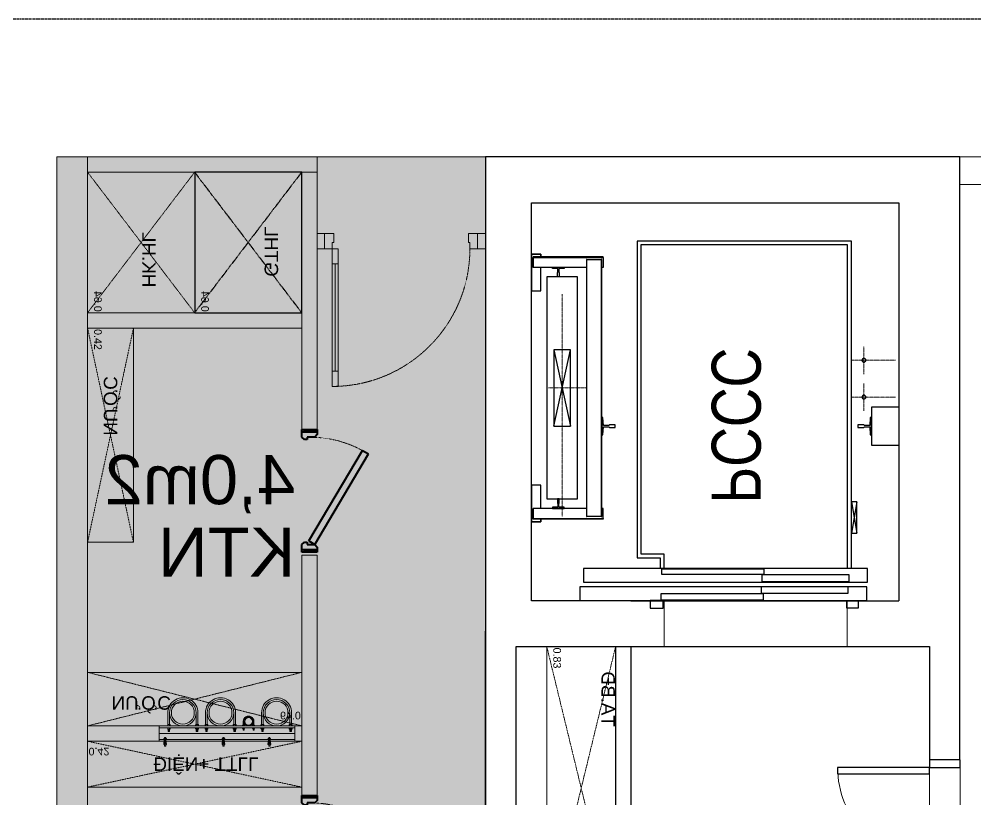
# Model space of a CAD drawing. Header units: millimetres. Extents: x 43 to 292031, y -97961 to -169.
# Drawn here: x 37180 to 43426, y -59899 to -54804 of the extents above; entities that cross this region are included whole.
import ezdxf
from ezdxf.enums import TextEntityAlignment as Align

# ---------------------------------------------------------------- set-up
doc = ezdxf.new("R2010")
doc.units = ezdxf.units.MM
doc.set_wipeout_variables(frame=1)
for name, pattern in [('250602-MB CO CAU CĂN HO X1-3A-1$0$Xr_truc thang N3 tang dien hinh$0$T-Can ho$0$HIDDEN3', [0.2, 0.1, -0.1]), ('ACAD_ISO02W100', [15, 12, -3]), ('HIDDEN', [9.525, 6.35, -3.175]), ('HIDDEN3', [0.2, 0.1, -0.1]), ('Xr_truc thang N3 tang dien hinh$0$T-Can ho$0$HIDDEN3', [0.2, 0.1, -0.1]), ('XREF MB$0$HIDDEN', [0.375, 0.25, -0.125]), ('Xref Y2-Y4 ME$0$Xref MB Y2.Y4$0$Xr_truc thang N3 tang dien hinh$0$T-Can ho$0$HIDDEN3', [0.2, 0.1, -0.1]), ('Xref.Trục tầng 1$0$CENTER2', [1.125, 0.75, -0.125, 0.125, -0.125])]:
    doc.linetypes.add(name, pattern=pattern)
doc.layers.get('0').update_dxf_attribs({"color": 231})
for name, color, linetype in [('250602-MB CO CAU CĂN HO X1-3A-1$0$A-TEXT', 2, 'Continuous'), ('250602-MB CO CAU CĂN HO X1-3A-1$0$Xr_truc thang N3 tang dien hinh$0$0- LM HVAC', 50, 'Continuous'), ('A-CONC', 2, 'Continuous'), ('A-DOOR', 142, 'Continuous'), ('A-TBi', 27, 'Continuous'), ('A-WALL', 4, 'Continuous'), ('KT', 254, 'Continuous')]:
    doc.layers.add(name, color=color, linetype=linetype)
for name, color, linetype, lineweight in [('A-HIDD', 45, 'HIDDEN', 9), ('A-Truc', 10, 'Xref.Trục tầng 1$0$CENTER2', 9), ('A-Truc ky thuat', 162, 'Continuous', 0), ('AS3_HIDDEN', 253, 'ACAD_ISO02W100', 15), ('AS3_LINE-XS', 8, 'Continuous', 9), ('ICU. CUA', 145, 'Continuous', 13), ('KTV-KT-TUONG', 4, 'Continuous', 18), ('lhp-fire cable 2', 80, 'Continuous', 18), ('text', 7, 'Continuous', 20), ('VNBT-F', 8, 'Continuous', 9), ('VNBT-F-DEVICE', 8, 'Continuous', 9), ('Xref Y2-Y4 ME$0$Xref MB Y2.Y4$0$LM DIEN', 150, 'Continuous', 5)]:
    doc.layers.add(name, color=color, linetype=linetype, lineweight=lineweight)
doc.layers.add('MDI-HANHLANG', color=5, linetype='HIDDEN', plot=False)
doc.styles.add('250602-MB CO CAU CĂN HO X1-3A-1$0$Xr_truc thang N3 tang dien hinh$0$T-Can ho$0$Arial', font='arial.ttf')
doc.styles.add('MDI_Chu Thuong', font='arial.ttf', dxfattribs={"width": 0.8})
doc.styles.add('PVT_Chu Thuong', font='arial.ttf', dxfattribs={"width": 0.8})
doc.styles.add('Xr_truc thang N3 tang dien hinh$0$T-Can ho$0$Arial', font='arial.ttf')
doc.styles.add('Xref Y2-Y4 ME$0$Xref MB Y2.Y4$0$Xr_truc thang N3 tang dien hinh$0$T-Can ho$0$Arial', font='arial.ttf')

# ---------------------------------------------------------------- blocks, each defined once
blk = doc.blocks.new('*U13')
blk.add_line((-70, 100), (-70, 799.7))
for points in [[(-50, 0), (-50, 899.7), (-90, 899.7), (-90, 0)], [(-50, 100), (-90, 100), (-90, 799.7), (-50, 799.7)]]:
    blk.add_lwpolyline(points, close=True)
at = {"linetype": 'XREF MB$0$HIDDEN'}
blk.add_arc((-50, 0), 899.7, 90, 180, dxfattribs=at)
at = {"layer": 'ICU. CUA'}
for points in [[(-999.7, -100), (-939.7, -100), (-939.7, -40), (-949.7, -40), (-949.7, 0), (-999.7, 0)], [(0, -100), (-60, -100), (-60, -40), (-50, -40), (-50, 0), (0, 0)]]:
    blk.add_lwpolyline(points, close=True, dxfattribs=at)
blk = doc.blocks.new('KTV-CuaDi-1Canh-Thep - DT1_1-800x2200-EI45-9656795-MẶT BẰNG KIẾN TRÚC TẦNG 4-15')
at = {"layer": 'A-DOOR', "lineweight": 35}
for p, q in [((-365, 35), (226.2, 385)), ((249.1, 346.3), (226.2, 385)), ((-342.1, -3.7), (249.1, 346.3)), ((-400, 50), (-415, 50)), ((-415, 50), (-415, -50)), ((-382.3, 50), (-400, 50)), ((-400, 50), (-400, -50)), ((-400, -40), (-400, 50)), ((-365, 35), (-382.3, 50)), ((-365, -15), (-365, 35)), ((-342.1, -3.7), (-365, 35)), ((352.3, 50), (335, 35)), ((335, 35), (335, -15)), ((370, 50), (352.3, 50)), ((370, -50), (370, 50)), ((370, 50), (370, -40)), ((385, 50), (370, 50)), ((385, -50), (385, 50)), ((-415, -50), (-400, -50)), ((-400, -50), (-365, -50)), ((-350, -15), (-365, -15)), ((-365, -50), (-350, -33)), ((-350, -33), (-350, -15)), ((335, -15), (320, -15)), ((320, -15), (320, -33)), ((320, -33), (335, -50)), ((335, -50), (370, -50)), ((370, -50), (385, -50))]:
    blk.add_line(p, q, dxfattribs=at)
at = {"layer": 'AS3_HIDDEN', "linetype": 'HIDDEN3'}
blk.add_arc((-380.3, 4.6), 715.9, 2.43428, 32.09687, dxfattribs=at)
blk = doc.blocks.new('*U30')
blk.add_lwpolyline([(0, 0), (0, 350), (1400.4, 350), (1400.4, 0)], close=True)
at = {"linetype": 'Xref Y2-Y4 ME$0$Xref MB Y2.Y4$0$Xr_truc thang N3 tang dien hinh$0$T-Can ho$0$HIDDEN3'}
for points in [[(0, 0), (1400.4, 350)], [(0, 350), (1400.4, 0)]]:
    blk.add_lwpolyline(points, dxfattribs=at)
at = {"style": 'Xref Y2-Y4 ME$0$Xref MB Y2.Y4$0$Xr_truc thang N3 tang dien hinh$0$T-Can ho$0$Arial'}
blk.add_text('0.49', height=50, dxfattribs=at).set_placement((6.6, 42.7))
blk.add_attdef('--', text='', height=88, dxfattribs=at).set_placement((126.6, 189.6), align=Align.MIDDLE_CENTER)
blk = doc.blocks.new('*U31')
blk.add_lwpolyline([(0, 0), (0, 300), (1400.3, 300), (1400.3, 0)], close=True)
at = {"linetype": 'Xref Y2-Y4 ME$0$Xref MB Y2.Y4$0$Xr_truc thang N3 tang dien hinh$0$T-Can ho$0$HIDDEN3'}
for points in [[(0, 0), (1400.3, 300)], [(0, 300), (1400.3, 0)]]:
    blk.add_lwpolyline(points, dxfattribs=at)
at = {"style": 'Xref Y2-Y4 ME$0$Xref MB Y2.Y4$0$Xr_truc thang N3 tang dien hinh$0$T-Can ho$0$Arial'}
blk.add_text('0.42', height=50, dxfattribs=at).set_placement((6.6, 42.7))
blk.add_attdef('--', text='', height=88, dxfattribs=at).set_placement((126.6, 189.6), align=Align.MIDDLE_CENTER)
blk = doc.blocks.new('THANG TÀNG DH duplex_dwg_DSDS-2265553-MẶT BẰNG TẦNG 21-23-25-27-29-31-33-35')
at = {"layer": 'lhp-fire cable 2', "color": 50}
for p, q in [((-149174551.6, -83068002.8), (-149174581.6, -83068002.8)), ((-149174551.6, -83068007.8), (-149174581.6, -83068007.8)), ((-149174551.6, -83068067.8), (-149174575.9, -83068067.8)), ((-149174551.6, -83068072.8), (-149174575.9, -83068072.8))]:
    blk.add_line(p, q, dxfattribs=at)
for centre, radius in [((-149174495.1, -83067608.6), 75), ((-149174495.1, -83067854.7), 75), ((-149174551.6, -83068037.8), 30), ((-149174551.6, -83068037.8), 25), ((-149174495.1, -83068220.9), 75)]:
    blk.add_circle(centre, radius, dxfattribs=at)
blk.add_arc((-149174551.6, -83068037.8), 35, 269.99938, 90.00156, dxfattribs=at)
at = {"layer": 'VNBT-F', "color": 2}
for centre, major_axis in [((-149174495.1, -83067608.6), (0, 86.5)), ((-149174495.1, -83067608.6), (0, 75)), ((-149174495.1, -83067854.7), (0, 86.5)), ((-149174495.1, -83067854.7), (0, 75)), ((-149174551.6, -83068037.8), (0.3, 25)), ((-149174495.1, -83068220.9), (0, 86.5)), ((-149174495.1, -83068220.9), (0, 75))]:
    blk.add_ellipse(centre, major_axis=major_axis, ratio=1, dxfattribs=at)
at = {"layer": 'VNBT-F-DEVICE', "color": 2}
for p, q in [((-149174703.3, -83067496.7), (-149174712.3, -83067496.7)), ((-149174669.7, -83068341.2), (-149174669.7, -83067453.4)), ((-149174664.5, -83067487.9), (-149174668.4, -83067487.9)), ((-149174664.5, -83067496.5), (-149174668.4, -83067496.5)), ((-149174662.8, -83067487.9), (-149174657.6, -83067487.9)), ((-149174656.3, -83067495.2), (-149174656.3, -83067489.2)), ((-149174631.4, -83068341.2), (-149174631.4, -83067453.5)), ((-149174593.2, -83068341.2), (-149174593.2, -83067453.5)), ((-149174617.6, -83067516.1), (-149174616.8, -83067511.9)), ((-149174601.7, -83067521.1), (-149174617.6, -83067521.1)), ((-149174616.6, -83067521.1), (-149174614.9, -83067511.9)), ((-149174615.7, -83067521.1), (-149174614, -83067511.9)), ((-149174614.8, -83067521.1), (-149174613.1, -83067511.9)), ((-149174613.9, -83067521.1), (-149174612.2, -83067511.9)), ((-149174612.9, -83067521.1), (-149174611.2, -83067511.9)), ((-149174612, -83067521.1), (-149174610.3, -83067511.9)), ((-149174611.1, -83067521.1), (-149174609.4, -83067511.9)), ((-149174610.2, -83067521.1), (-149174608.5, -83067511.9)), ((-149174609.2, -83067521.1), (-149174607.5, -83067511.9)), ((-149174608.3, -83067521.1), (-149174606.6, -83067511.9)), ((-149174607.4, -83067521.1), (-149174605.7, -83067511.9)), ((-149174606.5, -83067521.1), (-149174604.8, -83067511.9)), ((-149174605.6, -83067521.1), (-149174603.9, -83067511.9)), ((-149174604.6, -83067521.1), (-149174602.9, -83067511.9)), ((-149174603.7, -83067521.1), (-149174602, -83067511.9)), ((-149174602.8, -83067521.1), (-149174601.7, -83067515.3)), ((-149174601.9, -83067521.1), (-149174601.7, -83067520.4)), ((-149174600.3, -83067510.9), (-149174595.1, -83067510.9)), ((-149174600.3, -83067522), (-149174595.1, -83067522)), ((-149174600.3, -83067525.7), (-149174595.1, -83067525.7)), ((-149174595.1, -83067526.8), (-149174593.2, -83067526.8)), ((-149174495.3, -83067510.5), (-149174581.6, -83067510.5)), ((-149174495.3, -83067522.1), (-149174581.6, -83067522.1)), ((-149174579.7, -83067526.8), (-149174581.6, -83067526.8)), ((-149174574.4, -83067510.9), (-149174579.7, -83067510.9)), ((-149174574.4, -83067522), (-149174579.7, -83067522)), ((-149174574.4, -83067525.7), (-149174579.7, -83067525.7)), ((-149174617.6, -83067700.7), (-149174616.8, -83067696.5)), ((-149174601.7, -83067705.7), (-149174617.6, -83067705.7)), ((-149174616.6, -83067705.7), (-149174614.9, -83067696.5)), ((-149174615.7, -83067705.7), (-149174614, -83067696.5)), ((-149174614.8, -83067705.7), (-149174613.1, -83067696.5)), ((-149174613.9, -83067705.7), (-149174612.2, -83067696.5)), ((-149174612.9, -83067705.7), (-149174611.2, -83067696.5)), ((-149174612, -83067705.7), (-149174610.3, -83067696.5)), ((-149174611.1, -83067705.7), (-149174609.4, -83067696.5)), ((-149174610.2, -83067705.7), (-149174608.5, -83067696.5)), ((-149174609.3, -83067705.7), (-149174607.5, -83067696.5)), ((-149174608.3, -83067705.7), (-149174606.6, -83067696.5)), ((-149174607.4, -83067705.7), (-149174605.7, -83067696.5)), ((-149174606.5, -83067705.7), (-149174604.8, -83067696.5)), ((-149174605.6, -83067705.7), (-149174603.9, -83067696.5)), ((-149174604.6, -83067705.7), (-149174602.9, -83067696.5)), ((-149174603.7, -83067705.7), (-149174602, -83067696.5)), ((-149174602.8, -83067705.7), (-149174601.7, -83067700)), ((-149174601.9, -83067705.7), (-149174601.7, -83067705)), ((-149174600.3, -83067691.9), (-149174595.1, -83067691.9)), ((-149174600.3, -83067695.6), (-149174595.1, -83067695.6)), ((-149174600.3, -83067706.6), (-149174595.1, -83067706.6)), ((-149174600.3, -83067710.3), (-149174595.1, -83067710.3)), ((-149174495.3, -83067695.1), (-149174581.6, -83067695.1)), ((-149174495.3, -83067706.7), (-149174581.6, -83067706.7)), ((-149174574.4, -83067691.9), (-149174579.7, -83067691.9)), ((-149174574.4, -83067695.6), (-149174579.7, -83067695.6)), ((-149174574.4, -83067706.6), (-149174579.7, -83067706.6)), ((-149174574.4, -83067710.3), (-149174579.7, -83067710.3)), ((-149174617.6, -83067762.2), (-149174616.8, -83067758)), ((-149174601.7, -83067767.3), (-149174617.6, -83067767.3)), ((-149174616.6, -83067767.3), (-149174614.9, -83067758)), ((-149174615.7, -83067767.3), (-149174614, -83067758)), ((-149174614.8, -83067767.3), (-149174613.1, -83067758)), ((-149174613.9, -83067767.3), (-149174612.2, -83067758)), ((-149174612.9, -83067767.3), (-149174611.2, -83067758)), ((-149174612, -83067767.3), (-149174610.3, -83067758)), ((-149174611.1, -83067767.3), (-149174609.4, -83067758)), ((-149174610.2, -83067767.3), (-149174608.5, -83067758)), ((-149174609.2, -83067767.3), (-149174607.5, -83067758)), ((-149174608.3, -83067767.3), (-149174606.6, -83067758)), ((-149174607.4, -83067767.3), (-149174605.7, -83067758)), ((-149174606.5, -83067767.3), (-149174604.8, -83067758)), ((-149174605.6, -83067767.3), (-149174603.9, -83067758)), ((-149174604.6, -83067767.3), (-149174602.9, -83067758)), ((-149174603.7, -83067767.3), (-149174602, -83067758)), ((-149174602.8, -83067767.3), (-149174601.7, -83067761.5)), ((-149174601.9, -83067767.3), (-149174601.7, -83067766.5)), ((-149174600.3, -83067753.4), (-149174595.1, -83067753.4)), ((-149174600.3, -83067757.1), (-149174595.1, -83067757.1)), ((-149174600.3, -83067768.2), (-149174595.1, -83067768.2)), ((-149174600.3, -83067771.9), (-149174595.1, -83067771.9)), ((-149174495.3, -83067756.7), (-149174581.6, -83067756.7)), ((-149174495.3, -83067768.2), (-149174581.6, -83067768.2)), ((-149174574.4, -83067753.4), (-149174579.7, -83067753.4)), ((-149174574.4, -83067757.1), (-149174579.7, -83067757.1)), ((-149174574.4, -83067768.2), (-149174579.7, -83067768.2)), ((-149174574.4, -83067771.9), (-149174579.7, -83067771.9)), ((-149174664.5, -83067869.4), (-149174668.4, -83067869.4)), ((-149174662.8, -83067869.4), (-149174657.6, -83067869.4)), ((-149174656.3, -83067876.7), (-149174656.3, -83067870.6)), ((-149174703.3, -83067878.1), (-149174712.3, -83067878.1)), ((-149174664.5, -83067877.9), (-149174668.4, -83067877.9)), ((-149174617.6, -83067946.9), (-149174616.8, -83067942.6)), ((-149174601.7, -83067951.9), (-149174617.6, -83067951.9)), ((-149174616.6, -83067951.9), (-149174614.9, -83067942.6)), ((-149174615.7, -83067951.9), (-149174614, -83067942.6)), ((-149174614.8, -83067951.9), (-149174613.1, -83067942.6)), ((-149174613.9, -83067951.9), (-149174612.2, -83067942.6)), ((-149174612.9, -83067951.9), (-149174611.2, -83067942.6)), ((-149174612, -83067951.9), (-149174610.3, -83067942.6)), ((-149174611.1, -83067951.9), (-149174609.4, -83067942.6)), ((-149174610.2, -83067951.9), (-149174608.5, -83067942.6)), ((-149174609.3, -83067951.9), (-149174607.5, -83067942.6)), ((-149174608.3, -83067951.9), (-149174606.6, -83067942.6)), ((-149174607.4, -83067951.9), (-149174605.7, -83067942.6)), ((-149174606.5, -83067951.9), (-149174604.8, -83067942.6)), ((-149174605.6, -83067951.9), (-149174603.9, -83067942.6)), ((-149174604.6, -83067951.9), (-149174602.9, -83067942.6)), ((-149174603.7, -83067951.9), (-149174602, -83067942.6)), ((-149174602.8, -83067951.9), (-149174601.7, -83067946.1)), ((-149174601.9, -83067951.9), (-149174601.7, -83067951.1)), ((-149174600.3, -83067938), (-149174595.1, -83067938)), ((-149174600.3, -83067941.7), (-149174595.1, -83067941.7)), ((-149174600.3, -83067952.8), (-149174595.1, -83067952.8)), ((-149174600.3, -83067956.5), (-149174595.1, -83067956.5)), ((-149174495.3, -83067941.3), (-149174581.6, -83067941.3)), ((-149174495.3, -83067952.8), (-149174581.6, -83067952.8)), ((-149174574.4, -83067938), (-149174579.7, -83067938)), ((-149174574.4, -83067941.7), (-149174579.7, -83067941.7)), ((-149174574.4, -83067952.8), (-149174579.7, -83067952.8)), ((-149174574.4, -83067956.5), (-149174579.7, -83067956.5)), ((-149174598.9, -83068002.3), (-149174609.4, -83068002.3)), ((-149174609.4, -83068005.6), (-149174608.9, -83068008.5)), ((-149174608.8, -83068002.3), (-149174607.7, -83068008.5)), ((-149174608.2, -83068002.3), (-149174607.1, -83068008.5)), ((-149174607.6, -83068002.3), (-149174606.5, -83068008.5)), ((-149174607, -83068002.3), (-149174605.8, -83068008.5)), ((-149174606.4, -83068002.3), (-149174605.2, -83068008.5)), ((-149174605.7, -83068002.3), (-149174604.6, -83068008.5)), ((-149174605.1, -83068002.3), (-149174604, -83068008.5)), ((-149174604.5, -83068002.3), (-149174603.4, -83068008.5)), ((-149174603.9, -83068002.3), (-149174602.8, -83068008.5)), ((-149174603.3, -83068002.3), (-149174602.1, -83068008.5)), ((-149174602.7, -83068002.3), (-149174601.5, -83068008.5)), ((-149174602.1, -83068002.3), (-149174600.9, -83068008.5)), ((-149174601.4, -83068002.3), (-149174600.3, -83068008.5)), ((-149174600.8, -83068002.3), (-149174599.7, -83068008.5)), ((-149174600.2, -83068002.3), (-149174599.1, -83068008.5)), ((-149174599.6, -83068002.3), (-149174598.9, -83068006.1)), ((-149174599, -83068002.3), (-149174598.9, -83068002.8)), ((-149174598, -83067999.2), (-149174594.4, -83067999.2)), ((-149174598, -83068001.7), (-149174594.4, -83068001.7)), ((-149174598, -83068009.1), (-149174594.4, -83068009.1)), ((-149174598, -83068011.5), (-149174594.4, -83068011.5)), ((-149174576.8, -83067999.2), (-149174580.3, -83067999.2)), ((-149174576.8, -83068001.7), (-149174580.3, -83068001.7)), ((-149174576.8, -83068009.1), (-149174580.3, -83068009.1)), ((-149174576.8, -83068011.5), (-149174580.3, -83068011.5)), ((-149174598.9, -83068067.3), (-149174609.4, -83068067.3)), ((-149174609.4, -83068070.6), (-149174608.9, -83068073.5)), ((-149174608.8, -83068067.3), (-149174607.7, -83068073.5)), ((-149174608.2, -83068067.3), (-149174607.1, -83068073.5)), ((-149174607.6, -83068067.3), (-149174606.5, -83068073.5)), ((-149174607, -83068067.3), (-149174605.8, -83068073.5)), ((-149174606.4, -83068067.3), (-149174605.2, -83068073.5)), ((-149174605.7, -83068067.3), (-149174604.6, -83068073.5)), ((-149174605.1, -83068067.3), (-149174604, -83068073.5)), ((-149174604.5, -83068067.3), (-149174603.4, -83068073.5)), ((-149174603.9, -83068067.3), (-149174602.8, -83068073.5)), ((-149174603.3, -83068067.3), (-149174602.1, -83068073.5)), ((-149174602.7, -83068067.3), (-149174601.5, -83068073.5)), ((-149174602.1, -83068067.3), (-149174600.9, -83068073.5)), ((-149174601.4, -83068067.3), (-149174600.3, -83068073.5)), ((-149174600.8, -83068067.3), (-149174599.7, -83068073.5)), ((-149174600.3, -83068119.2), (-149174595.1, -83068119.2)), ((-149174600.2, -83068067.3), (-149174599.1, -83068073.5)), ((-149174599.6, -83068067.3), (-149174598.9, -83068071.1)), ((-149174599, -83068067.3), (-149174598.9, -83068067.8)), ((-149174598, -83068064.2), (-149174594.4, -83068064.2)), ((-149174598, -83068066.7), (-149174594.4, -83068066.7)), ((-149174598, -83068074.1), (-149174594.4, -83068074.1)), ((-149174598, -83068076.5), (-149174594.4, -83068076.5)), ((-149174576.8, -83068064.2), (-149174580.3, -83068064.2)), ((-149174576.8, -83068066.7), (-149174580.3, -83068066.7)), ((-149174576.8, -83068074.1), (-149174580.3, -83068074.1)), ((-149174576.8, -83068076.5), (-149174580.3, -83068076.5)), ((-149174574.4, -83068119.2), (-149174579.7, -83068119.2)), ((-149174703.3, -83068178.1), (-149174712.3, -83068178.1)), ((-149174664.5, -83068169.4), (-149174668.4, -83068169.4)), ((-149174664.5, -83068178), (-149174668.4, -83068178)), ((-149174656.3, -83068176.7), (-149174656.3, -83068170.7)), ((-149174601.7, -83068123.8), (-149174617.6, -83068123.8)), ((-149174617.6, -83068128.8), (-149174616.8, -83068133)), ((-149174616.6, -83068123.8), (-149174614.9, -83068133)), ((-149174615.7, -83068123.8), (-149174614, -83068133)), ((-149174614.8, -83068123.8), (-149174613.1, -83068133)), ((-149174613.9, -83068123.8), (-149174612.2, -83068133)), ((-149174612.9, -83068123.8), (-149174611.2, -83068133)), ((-149174612, -83068123.8), (-149174610.3, -83068133)), ((-149174611.1, -83068123.8), (-149174609.4, -83068133)), ((-149174610.2, -83068123.8), (-149174608.5, -83068133)), ((-149174609.3, -83068123.8), (-149174607.5, -83068133)), ((-149174608.3, -83068123.8), (-149174606.6, -83068133)), ((-149174607.4, -83068123.8), (-149174605.7, -83068133)), ((-149174606.5, -83068123.8), (-149174604.8, -83068133)), ((-149174605.6, -83068123.8), (-149174603.9, -83068133)), ((-149174604.6, -83068123.8), (-149174602.9, -83068133)), ((-149174603.7, -83068123.8), (-149174602, -83068133)), ((-149174602.8, -83068123.8), (-149174601.7, -83068129.5)), ((-149174601.9, -83068123.8), (-149174601.7, -83068124.5)), ((-149174600.3, -83068122.9), (-149174595.1, -83068122.9)), ((-149174600.3, -83068133.9), (-149174595.1, -83068133.9)), ((-149174600.3, -83068137.6), (-149174595.1, -83068137.6)), ((-149174495.3, -83068122.8), (-149174581.6, -83068122.8)), ((-149174495.3, -83068134.4), (-149174581.6, -83068134.4)), ((-149174574.4, -83068122.9), (-149174579.7, -83068122.9)), ((-149174574.4, -83068133.9), (-149174579.7, -83068133.9)), ((-149174574.4, -83068137.6), (-149174579.7, -83068137.6)), ((-149174601.7, -83068308.4), (-149174617.6, -83068308.4)), ((-149174616.6, -83068308.4), (-149174614.9, -83068317.6)), ((-149174615.7, -83068308.4), (-149174614, -83068317.6)), ((-149174614.8, -83068308.4), (-149174613.1, -83068317.6)), ((-149174613.9, -83068308.4), (-149174612.2, -83068317.6)), ((-149174612.9, -83068308.4), (-149174611.2, -83068317.6)), ((-149174612, -83068308.4), (-149174610.3, -83068317.6)), ((-149174611.1, -83068308.4), (-149174609.4, -83068317.6)), ((-149174610.2, -83068308.4), (-149174608.5, -83068317.6)), ((-149174609.2, -83068308.4), (-149174607.5, -83068317.6)), ((-149174608.3, -83068308.4), (-149174606.6, -83068317.6)), ((-149174607.4, -83068308.4), (-149174605.7, -83068317.6)), ((-149174606.5, -83068308.4), (-149174604.8, -83068317.6)), ((-149174605.6, -83068308.4), (-149174603.9, -83068317.6)), ((-149174604.6, -83068308.4), (-149174602.9, -83068317.6)), ((-149174603.7, -83068308.4), (-149174602, -83068317.6)), ((-149174602.8, -83068308.4), (-149174601.7, -83068314.1)), ((-149174601.9, -83068308.4), (-149174601.7, -83068309.1)), ((-149174600.3, -83068303.8), (-149174595.1, -83068303.8)), ((-149174600.3, -83068307.5), (-149174595.1, -83068307.5)), ((-149174495.3, -83068307.4), (-149174581.6, -83068307.4)), ((-149174574.4, -83068303.8), (-149174579.7, -83068303.8)), ((-149174574.4, -83068307.5), (-149174579.7, -83068307.5)), ((-149174617.6, -83068313.4), (-149174616.8, -83068317.6)), ((-149174600.3, -83068318.5), (-149174595.1, -83068318.5)), ((-149174600.3, -83068322.2), (-149174595.1, -83068322.2)), ((-149174495.3, -83068319), (-149174581.6, -83068319)), ((-149174574.4, -83068318.5), (-149174579.7, -83068318.5)), ((-149174574.4, -83068322.2), (-149174579.7, -83068322.2))]:
    blk.add_line(p, q, dxfattribs=at)
at = {"layer": 'VNBT-F-DEVICE', "color": 2, "flags": 128}
for points in [[(-149174703.3, -83067488.1), (-149174712.3, -83067488.1), (-149174712.3, -83067496.7), (-149174713.6, -83067495.4), (-149174713.6, -83067489.4), (-149174712.3, -83067488.1)], [(-149174670, -83067497.8), (-149174702.9, -83067501.5), (-149174703.4, -83067495.1), (-149174669.6, -83067492.4), (-149174703.4, -83067489.7), (-149174702.9, -83067483.3), (-149174670, -83067487)], [(-149174669.7, -83067502.9), (-149174669.7, -83067481.2), (-149174668.4, -83067481.2), (-149174668.4, -83067502.9), (-149174669.7, -83067502.9)], [(-149174668.4, -83067500.8), (-149174663.7, -83067500.8), (-149174662.8, -83067499.3), (-149174662.8, -83067485.2), (-149174663.7, -83067483.6), (-149174668.4, -83067483.6)], [(-149174662.8, -83067496.5), (-149174657.6, -83067496.5), (-149174657.6, -83067487.9), (-149174656.3, -83067489.2), (-149174662.8, -83067489.2)], [(-149174657.6, -83067496.5), (-149174656.3, -83067495.2), (-149174662.8, -83067495.2)], [(-149174601.7, -83067511.9), (-149174617.6, -83067511.9), (-149174617.6, -83067521.1), (-149174615.9, -83067511.9)], [(-149174601.7, -83067508.6), (-149174601.7, -83067509.6), (-149174601.7, -83067523.4), (-149174601.7, -83067524.3)], [(-149174573, -83067508.6), (-149174573, -83067509.6), (-149174573, -83067523.4), (-149174573, -83067524.3)], [(-149174601.7, -83067696.5), (-149174617.6, -83067696.5), (-149174617.6, -83067705.7), (-149174615.9, -83067696.5)], [(-149174601.7, -83067693.3), (-149174601.7, -83067694.2), (-149174601.7, -83067708), (-149174601.7, -83067708.9)], [(-149174595.1, -83067690.8), (-149174595.1, -83067711.4), (-149174593.2, -83067711.4), (-149174593.2, -83067690.8), (-149174595.1, -83067690.8)], [(-149174579.7, -83067690.8), (-149174579.7, -83067711.4), (-149174581.6, -83067711.4), (-149174581.6, -83067690.8), (-149174579.7, -83067690.8)], [(-149174573, -83067693.3), (-149174573, -83067694.2), (-149174573, -83067708), (-149174573, -83067708.9)], [(-149174601.7, -83067758), (-149174617.6, -83067758), (-149174617.6, -83067767.3), (-149174615.9, -83067758)], [(-149174601.7, -83067754.8), (-149174601.7, -83067755.7), (-149174601.7, -83067769.6), (-149174601.7, -83067770.5)], [(-149174595.1, -83067752.3), (-149174595.1, -83067772.9), (-149174593.2, -83067772.9), (-149174593.2, -83067752.3), (-149174595.1, -83067752.3)], [(-149174579.7, -83067752.3), (-149174579.7, -83067772.9), (-149174581.6, -83067772.9), (-149174581.6, -83067752.3), (-149174579.7, -83067752.3)], [(-149174573, -83067754.8), (-149174573, -83067755.7), (-149174573, -83067769.6), (-149174573, -83067770.5)], [(-149174703.3, -83067869.5), (-149174712.3, -83067869.5), (-149174712.3, -83067878.1), (-149174713.6, -83067876.8), (-149174713.6, -83067870.8), (-149174712.3, -83067869.5)], [(-149174670, -83067879.2), (-149174702.9, -83067883), (-149174703.4, -83067876.5), (-149174669.6, -83067873.8), (-149174703.4, -83067871.1), (-149174702.9, -83067864.7), (-149174670, -83067868.5)], [(-149174669.7, -83067884.3), (-149174669.7, -83067862.6), (-149174668.4, -83067862.6), (-149174668.4, -83067884.3), (-149174669.7, -83067884.3)], [(-149174668.4, -83067882.2), (-149174663.7, -83067882.2), (-149174662.8, -83067880.7), (-149174662.8, -83067866.6), (-149174663.7, -83067865.1), (-149174668.4, -83067865.1)], [(-149174662.8, -83067877.9), (-149174657.6, -83067877.9), (-149174657.6, -83067869.4), (-149174656.3, -83067870.6), (-149174662.8, -83067870.6)], [(-149174657.6, -83067877.9), (-149174656.3, -83067876.7), (-149174662.8, -83067876.7)], [(-149174601.7, -83067942.6), (-149174617.6, -83067942.6), (-149174617.6, -83067951.9), (-149174615.9, -83067942.6)], [(-149174601.7, -83067939.4), (-149174601.7, -83067940.3), (-149174601.7, -83067954.2), (-149174601.7, -83067955.1)], [(-149174595.1, -83067936.9), (-149174595.1, -83067957.6), (-149174593.2, -83067957.6), (-149174593.2, -83067936.9), (-149174595.1, -83067936.9)], [(-149174579.7, -83067936.9), (-149174579.7, -83067957.6), (-149174581.6, -83067957.6), (-149174581.6, -83067936.9), (-149174579.7, -83067936.9)], [(-149174573, -83067939.4), (-149174573, -83067940.3), (-149174573, -83067954.2), (-149174573, -83067955.1)], [(-149174598.9, -83068008.5), (-149174609.4, -83068008.5), (-149174609.4, -83068002.3), (-149174608.3, -83068008.5)], [(-149174598.9, -83068010.6), (-149174598.9, -83068010), (-149174598.9, -83068000.8), (-149174598.9, -83068000.2)], [(-149174594.4, -83068012.3), (-149174594.4, -83067998.5), (-149174593.2, -83067998.5), (-149174593.2, -83068012.3), (-149174594.4, -83068012.3)], [(-149174580.3, -83068012.3), (-149174580.3, -83067998.5), (-149174581.6, -83067998.5), (-149174581.6, -83068012.3), (-149174580.3, -83068012.3)], [(-149174575.9, -83068010.6), (-149174575.9, -83068010), (-149174575.9, -83068000.8), (-149174575.9, -83068000.2)], [(-149174598.9, -83068073.5), (-149174609.4, -83068073.5), (-149174609.4, -83068067.3), (-149174608.3, -83068073.5)], [(-149174601.7, -83068136.2), (-149174601.7, -83068135.3), (-149174601.7, -83068121.5), (-149174601.7, -83068120.5)], [(-149174598.9, -83068075.6), (-149174598.9, -83068075), (-149174598.9, -83068065.8), (-149174598.9, -83068065.2)], [(-149174595.1, -83068138.7), (-149174595.1, -83068118.1), (-149174593.2, -83068118.1), (-149174593.2, -83068138.7), (-149174595.1, -83068138.7)], [(-149174594.4, -83068077.3), (-149174594.4, -83068063.5), (-149174593.2, -83068063.5), (-149174593.2, -83068077.3), (-149174594.4, -83068077.3)], [(-149174580.3, -83068077.3), (-149174580.3, -83068063.5), (-149174581.6, -83068063.5), (-149174581.6, -83068077.3), (-149174580.3, -83068077.3)], [(-149174579.7, -83068138.7), (-149174579.7, -83068118.1), (-149174581.6, -83068118.1), (-149174581.6, -83068138.7), (-149174579.7, -83068138.7)], [(-149174575.9, -83068075.6), (-149174575.9, -83068075), (-149174575.9, -83068065.8), (-149174575.9, -83068065.2)], [(-149174573, -83068136.2), (-149174573, -83068135.3), (-149174573, -83068121.5), (-149174573, -83068120.5)], [(-149174703.3, -83068169.6), (-149174712.3, -83068169.6), (-149174712.3, -83068178.1), (-149174713.6, -83068176.9), (-149174713.6, -83068170.8), (-149174712.3, -83068169.6)], [(-149174670, -83068179.2), (-149174702.9, -83068183), (-149174703.4, -83068176.6), (-149174669.6, -83068173.9), (-149174703.4, -83068171.1), (-149174702.9, -83068164.7), (-149174670, -83068168.5)], [(-149174669.7, -83068184.4), (-149174669.7, -83068162.6), (-149174668.4, -83068162.6), (-149174668.4, -83068184.4), (-149174669.7, -83068184.4)], [(-149174668.4, -83068182.3), (-149174663.7, -83068182.3), (-149174662.8, -83068180.7), (-149174662.8, -83068166.6), (-149174663.7, -83068165.1), (-149174668.4, -83068165.1)], [(-149174662.8, -83068178), (-149174657.6, -83068178), (-149174657.6, -83068169.4)], [(-149174662.8, -83068169.4), (-149174657.6, -83068169.4), (-149174656.3, -83068170.7), (-149174662.8, -83068170.7)], [(-149174657.6, -83068178), (-149174656.3, -83068176.7), (-149174662.8, -83068176.7)], [(-149174601.7, -83068133), (-149174617.6, -83068133), (-149174617.6, -83068123.8), (-149174615.9, -83068133)], [(-149174601.7, -83068317.6), (-149174617.6, -83068317.6), (-149174617.6, -83068308.4), (-149174615.9, -83068317.6)], [(-149174601.7, -83068320.9), (-149174601.7, -83068319.9), (-149174601.7, -83068306.1), (-149174601.7, -83068305.2)], [(-149174595.1, -83068323.3), (-149174595.1, -83068302.7), (-149174593.2, -83068302.7), (-149174593.2, -83068323.3), (-149174595.1, -83068323.3)], [(-149174579.7, -83068323.3), (-149174579.7, -83068302.7), (-149174581.6, -83068302.7), (-149174581.6, -83068323.3), (-149174579.7, -83068323.3)], [(-149174573, -83068320.9), (-149174573, -83068319.9), (-149174573, -83068306.1), (-149174573, -83068305.2)]]:
    blk.add_lwpolyline(points, dxfattribs=at)
blk.add_lwpolyline([(-149174681.2, -83067453.4), (-149174581.6, -83067453.4), (-149174581.6, -83068341.2), (-149174681.2, -83068341.2)], close=True, dxfattribs=at)
at = {"layer": 'VNBT-F-DEVICE', "color": 2}
for centre, radius, start, end in [((-149174600.3, -83067509.6), 1.38, 179.99977, 269.99977), ((-149174600.3, -83067694.2), 1.38, 179.99977, 269.99977), ((-149174574.4, -83067693.3), 1.38, 359.99977, 89.99977), ((-149174574.4, -83067705.3), 1.38, 269.99977, 359.99977), ((-149174574.4, -83067754.8), 1.38, 359.99977, 89.99977), ((-149174574.4, -83067766.8), 1.38, 269.99977, 359.99977), ((-149174574.4, -83067769.6), 1.38, 359.99977, 89.99977), ((-149174600.3, -83067955.1), 1.38, 179.99977, 269.99977), ((-149174576.8, -83068000.8), 0.923, 270.00023, 0.00023), ((-149174574.4, -83068120.5), 1.38, 0.00023, 90.00023), ((-149174574.4, -83068132.5), 1.38, 270.00023, 0.00023), ((-149174600.3, -83068308.9), 1.38, 90.00023, 180.00023), ((-149174574.4, -83068308.9), 1.38, 0.00023, 90.00023), ((-149174574.4, -83068317.2), 1.38, 270.00023, 0.00023), ((-149174574.4, -83068320.9), 1.38, 270.00023, 0.00023)]:
    blk.add_arc(centre, radius, start, end, dxfattribs=at)
for centre, major_axis, start_param, end_param in [((-149174665, -83067485.8), (0.27, 2.19), 3.484072, 6.183035), ((-149174669, -83067492.2), (-0.08, 6.23), 3.939182, 5.461207), ((-149174665, -83067498.7), (-0.06, 2.2), 3.334822, 6.033786), ((-149174600.3, -83067512.3), (0, 1.38), 6.283183, 7.85398), ((-149174600.3, -83067520.6), (0.53, 1.28), 1.963493, 3.53429), ((-149174600.3, -83067523.4), (-1.38, 0), 4.712387, 6.283183), ((-149174600.3, -83067524.3), (-1.38, 0), 6.283183, 7.85398), ((-149174574.4, -83067509.6), (0.979, 0.979), 3.926989, 5.497785), ((-149174574.4, -83067512.3), (0, 1.38), 4.712387, 6.283183), ((-149174574.4, -83067520.6), (0, 1.38), 3.141591, 4.712387), ((-149174574.4, -83067523.4), (0, 1.38), 4.712387, 6.283183), ((-149174574.4, -83067524.3), (0.979, 0.979), 3.926989, 5.497785), ((-149174495.1, -83067608.6), (-0.2, 98.1), 3.137133, 6.281271), ((-149174600.3, -83067693.3), (0, 1.38), 6.283183, 7.85398), ((-149174600.3, -83067696.9), (-1.38, 0), 4.712387, 6.283183), ((-149174600.3, -83067705.3), (-1.38, 0), 6.283183, 7.85398), ((-149174600.3, -83067708), (-1.38, 0), 4.712387, 6.283183), ((-149174600.3, -83067708.9), (0, 1.38), 1.570794, 3.141591), ((-149174574.4, -83067694.2), (0, 1.38), 3.141591, 4.712387), ((-149174574.4, -83067696.9), (0.53, 1.28), 5.105086, 6.675882), ((-149174574.4, -83067708), (0.979, 0.979), 5.497785, 7.068581), ((-149174574.4, -83067708.9), (0, 1.38), 3.141591, 4.712387), ((-149174600.3, -83067754.8), (0.979, 0.979), 0.785396, 2.356192), ((-149174600.3, -83067755.7), (0, 1.38), 1.570794, 3.141591), ((-149174600.3, -83067758.5), (0, 1.38), 6.283183, 7.85398), ((-149174600.3, -83067766.8), (-1.38, 0), 6.283183, 7.85398), ((-149174600.3, -83067769.6), (0, 1.38), 6.283183, 7.85398), ((-149174600.3, -83067770.5), (0.53, 1.28), 1.963493, 3.53429), ((-149174574.4, -83067755.7), (0, 1.38), 3.141591, 4.712387), ((-149174574.4, -83067758.5), (0.53, 1.28), 5.105086, 6.675882), ((-149174574.4, -83067770.5), (0, 1.38), 3.141591, 4.712387), ((-149174495.1, -83067854.7), (-0.5, 98.1), 3.133989, 6.278127), ((-149174665, -83067867.2), (0.61, 2.11), 3.644947, 6.343911), ((-149174669, -83067873.7), (-0.08, 6.23), 3.939182, 5.461207), ((-149174665, -83067880.1), (-0.06, 2.2), 3.334822, 6.033786), ((-149174600.3, -83067939.4), (0, 1.38), 6.283183, 7.85398), ((-149174600.3, -83067940.3), (0, 1.38), 1.570794, 3.141591), ((-149174600.3, -83067943.1), (-1.38, 0), 4.712387, 6.283183), ((-149174600.3, -83067951.4), (-1.38, 0), 6.283183, 7.85398), ((-149174600.3, -83067954.2), (0, 1.38), 6.283183, 7.85398), ((-149174574.4, -83067939.4), (0, 1.38), 4.712387, 6.283183), ((-149174574.4, -83067940.3), (0, 1.38), 3.141591, 4.712387), ((-149174574.4, -83067943.1), (0, 1.38), 4.712387, 6.283183), ((-149174574.4, -83067951.4), (0, 1.38), 3.141591, 4.712387), ((-149174574.4, -83067954.2), (0, 1.38), 4.712387, 6.283183), ((-149174574.4, -83067955.1), (0, 1.38), 3.141591, 4.712387), ((-149174598, -83068000.2), (-0.853, 0.353), 5.10509, 6.675886), ((-149174598, -83068000.8), (-0.853, 0.353), 0.392701, 1.963497), ((-149174598, -83068002.6), (0.653, 0.653), 0.7854, 2.356196), ((-149174598, -83068008.2), (0.853, 0.353), 2.748896, 4.319692), ((-149174598, -83068010), (0.353, 0.853), 0.392701, 1.963497), ((-149174598, -83068010.6), (0.814, 0.436), 2.650198, 4.220994), ((-149174576.8, -83068000.2), (0.485, 0.785), 5.265965, 6.836762), ((-149174576.8, -83068002.6), (-0.353, 0.853), 4.319692, 5.890488), ((-149174576.8, -83068008.2), (0.353, 0.853), 3.534294, 5.10509), ((-149174576.8, -83068010), (0.568, 0.728), 5.3753, 6.946096), ((-149174576.8, -83068010.6), (0.653, 0.653), 3.926993, 5.497789), ((-149174600.3, -83068120.5), (-0.53, 1.28), 5.890488, 7.461285), ((-149174600.3, -83068121.5), (0, 1.38), 1.570798, 3.141595), ((-149174598, -83068065.2), (-0.853, 0.353), 5.10509, 6.675886), ((-149174598, -83068065.8), (-0.853, 0.353), 0.392701, 1.963497), ((-149174598, -83068067.6), (0, 0.923), 0.000002, 1.570798), ((-149174598, -83068073.2), (0.653, 0.653), 2.356196, 3.926993), ((-149174598, -83068075), (0.353, 0.853), 0.392701, 1.963497), ((-149174598, -83068075.6), (0.785, 0.485), 2.58802, 4.158817), ((-149174576.8, -83068065.2), (-0.353, 0.853), 4.319692, 5.890488), ((-149174576.8, -83068065.8), (0.653, 0.653), 3.926993, 5.497789), ((-149174576.8, -83068067.6), (-0.653, 0.653), 3.926993, 5.497789), ((-149174576.8, -83068073.2), (0.353, 0.853), 3.534294, 5.10509), ((-149174576.8, -83068075), (-0.353, 0.853), 4.319692, 5.890488), ((-149174576.8, -83068075.6), (0.853, 0.353), 4.319692, 5.890488), ((-149174574.4, -83068121.5), (0, 1.38), 3.141595, 4.712391), ((-149174665, -83068167.2), (0.27, 2.19), 3.484072, 6.183035), ((-149174669, -83068173.7), (-0.08, 6.23), 3.939182, 5.461207), ((-149174665, -83068180.1), (0.27, 2.19), 3.484072, 6.183035), ((-149174600.3, -83068124.2), (-1.28, 0.53), 5.10509, 6.675886), ((-149174600.3, -83068132.5), (1.38, 0), 3.141595, 4.712391), ((-149174600.3, -83068135.3), (-0.53, 1.28), 5.890488, 7.461285), ((-149174600.3, -83068136.2), (0, 1.38), 1.570798, 3.141595), ((-149174574.4, -83068124.2), (0, 1.38), 4.712391, 6.283187), ((-149174574.4, -83068135.3), (0.53, 1.28), 5.10509, 6.675886), ((-149174574.4, -83068136.2), (0, 1.38), 3.141595, 4.712391), ((-149174495.1, -83068220.9), (0.5, 98.1), 3.146611, 6.290749), ((-149174600.3, -83068305.2), (0.73, 1.18), 0.553576, 2.124373), ((-149174600.3, -83068306.1), (0, 1.38), 1.570798, 3.141595), ((-149174574.4, -83068305.2), (0, 1.38), 4.712391, 6.283187), ((-149174574.4, -83068306.1), (-0.53, 1.28), 2.748896, 4.319692), ((-149174600.3, -83068317.2), (0, 1.38), 1.570798, 3.141595), ((-149174600.3, -83068319.9), (-0.53, 1.28), 5.890488, 7.461285), ((-149174600.3, -83068320.9), (0, 1.38), 1.570798, 3.141595), ((-149174574.4, -83068319.9), (0, 1.38), 4.712391, 6.283187)]:
    blk.add_ellipse(centre, major_axis=major_axis, ratio=1, start_param=start_param, end_param=end_param, dxfattribs=at)
blk = doc.blocks.new('*U28')
blk.add_lwpolyline([(0, 0), (0, 300), (1400, 300), (1400, 0)], close=True)
at = {"linetype": 'Xref Y2-Y4 ME$0$Xref MB Y2.Y4$0$Xr_truc thang N3 tang dien hinh$0$T-Can ho$0$HIDDEN3'}
for points in [[(0, 0), (1400, 300)], [(0, 300), (1400, 0)]]:
    blk.add_lwpolyline(points, dxfattribs=at)
at = {"style": 'Xref Y2-Y4 ME$0$Xref MB Y2.Y4$0$Xr_truc thang N3 tang dien hinh$0$T-Can ho$0$Arial'}
blk.add_text('0.42', height=50, dxfattribs=at).set_placement((6.6, 42.7))
blk.add_attdef('--', text='', height=88, dxfattribs=at).set_placement((126.6, 189.6), align=Align.MIDDLE_CENTER)
blk = doc.blocks.new('*U29')
blk.add_lwpolyline([(0, 0), (0, 700), (918.7, 700), (918.7, 0)], close=True)
at = {"linetype": 'Xr_truc thang N3 tang dien hinh$0$T-Can ho$0$HIDDEN3'}
for points in [[(0, 0), (918.7, 700)], [(0, 700), (918.7, 0)]]:
    blk.add_lwpolyline(points, dxfattribs=at)
at = {"style": 'Xr_truc thang N3 tang dien hinh$0$T-Can ho$0$Arial'}
blk.add_text('0.64', height=50, dxfattribs=at).set_placement((6.6, 42.7))
blk.add_attdef('--', text='', height=88, dxfattribs=at).set_placement((126.6, 189.6), align=Align.MIDDLE_CENTER)
blk = doc.blocks.new('*U25')
blk.add_lwpolyline([(0, 0), (0, 700), (918.7, 700), (918.7, 0)], close=True)
at = {"linetype": '250602-MB CO CAU CĂN HO X1-3A-1$0$Xr_truc thang N3 tang dien hinh$0$T-Can ho$0$HIDDEN3'}
for points in [[(0, 0), (918.7, 700)], [(0, 700), (918.7, 0)]]:
    blk.add_lwpolyline(points, dxfattribs=at)
at = {"style": '250602-MB CO CAU CĂN HO X1-3A-1$0$Xr_truc thang N3 tang dien hinh$0$T-Can ho$0$Arial'}
blk.add_text('0.64', height=50, dxfattribs=at).set_placement((6.6, 42.7))
blk.add_attdef('--', text='', height=88, dxfattribs=at).set_placement((126.6, 189.6), align=Align.MIDDLE_CENTER)
blk = doc.blocks.new('regregrg444')
at = {"layer": 'KT', "true_color": 0xc4c4c4, "transparency": 33554483}
h = blk.add_hatch(color=9, dxfattribs=at)
h.dxf.hatch_style = 1
h.paths.add_polyline_path([(1758033, 722720.2), (1758033, 714220), (1760833.9, 714220), (1760833.9, 722720.5)])
at = {"layer": 'KTV-KT-TUONG'}
for p, q in [((1758033, 722720.2), (1758033.3, 714419.9)), ((1760633.8, 722720.2), (1760633.9, 714419.9)), ((1760833.9, 714219.9), (1760833.8, 722720))]:
    blk.add_line(p, q, dxfattribs=at)
for points in [[(1758033, 722720.2), (1758033, 714220), (1760833.9, 714220), (1760833.9, 722720.5)], [(1759133.4, 722620.2), (1760633.8, 722620.2), (1760633.8, 722720.2), (1759133.4, 722720.2)], [(1759233.4, 722620.2), (1759133.4, 722620.2), (1759133.4, 720937.6), (1759233.4, 720937.6)], [(1758085.3, 722120.2), (1758033.1, 722120.2), (1758033.1, 722220.2), (1758085.3, 722220.2)], [(1759133.4, 722120.2), (1759085.3, 722120.2), (1759085.3, 722220.2), (1759133.4, 722220.2)], [(1759133.4, 722120.2), (1759085.3, 722120.2), (1759085.3, 722220.2), (1759133.4, 722220.2)], [(1760633.8, 721601.5), (1759233.4, 721601.5), (1759233.4, 721701.5), (1760633.8, 721701.5)], [(1759233.3, 720116.7), (1759133.3, 720116.7), (1759133.3, 718548.2), (1759233.3, 718548.2)], [(1760633.7, 718901.8), (1759233.3, 718901.8), (1759233.3, 719001.8), (1760633.7, 719001.8)]]:
    blk.add_lwpolyline(points, close=True, dxfattribs=at)
at = {"color": 7, "xscale": -0.9999999999999989, "rotation": 270.0011024679704}
blk.add_blockref('THANG TÀNG DH duplex_dwg_DSDS-2265553-MẶT BẰNG TẦNG 21-23-25-27-29-31-33-35', (84824749.2, 149895181.4), dxfattribs=at)
at = {"layer": '250602-MB CO CAU CĂN HO X1-3A-1$0$Xr_truc thang N3 tang dien hinh$0$0- LM HVAC', "color": 7}
ref = blk.add_blockref('*U25', (1759933.8, 721701.5), dxfattribs=dict(at, rotation=90.00110246797054))
ref.add_attrib('--', 'GTHL', dxfattribs={"layer": '0', "height": 88, "rotation": 90.0011, "style": '250602-MB CO CAU CĂN HO X1-3A-1$0$Xr_truc thang N3 tang dien hinh$0$T-Can ho$0$Arial'}).set_placement((1759432.8, 722101.5), align=Align.MIDDLE_CENTER)
at = {"layer": 'A-DOOR', "color": 7, "lineweight": 35, "zscale": -0.9999999999999997, "rotation": 90.00007286810597}
for p in [(1759183.4, 720552.6), (1759183.3, 718163.2)]:
    blk.add_blockref('KTV-CuaDi-1Canh-Thep - DT1_1-800x2200-EI45-9656795-MẶT BẰNG KIẾN TRÚC TẦNG 4-15', p, dxfattribs=at)
at = {"layer": 'A-Truc ky thuat', "color": 7}
ref = blk.add_blockref('*U29', (1760633.8, 721701.5), dxfattribs=dict(at, rotation=90.00110246797054))
ref.add_attrib('--', 'HK.HL', dxfattribs={"layer": '0', "height": 88, "rotation": 90.0011, "style": 'Xr_truc thang N3 tang dien hinh$0$T-Can ho$0$Arial'}).set_placement((1760232.5, 722048.3), align=Align.MIDDLE_CENTER)
ref = blk.add_blockref('*U28', (1760633.7, 721601.5), dxfattribs=dict(at, xscale=-0.9999999999999988, rotation=90.00110246168101))
ref.add_attrib('--', 'NƯỚC', dxfattribs={"layer": '0', "height": 88, "rotation": 90.0011, "style": 'Xref Y2-Y4 ME$0$Xref MB Y2.Y4$0$Xr_truc thang N3 tang dien hinh$0$T-Can ho$0$Arial'}).set_placement((1760483.7, 721092.7, 0), align=Align.MIDDLE_CENTER)
ref = blk.add_blockref('*U30', (1759233.3, 719001.8), dxfattribs=dict(at, rotation=0.001102467970475404))
ref.add_attrib('--', 'NƯỚC', dxfattribs={"layer": '0', "height": 88, "rotation": 180.0011, "style": 'Xref Y2-Y4 ME$0$Xref MB Y2.Y4$0$Xr_truc thang N3 tang dien hinh$0$T-Can ho$0$Arial'}).set_placement((1760283.4, 719151.8, 0), align=Align.MIDDLE_CENTER)
at = {"layer": 'ICU. CUA', "color": 7, "xscale": -1.000257109844844, "yscale": 1.000257109844844, "zscale": 1.000257109844844, "rotation": 179.9976803993144}
blk.add_blockref('*U13', (1759085.3, 722120.2), dxfattribs=at)
at = {"layer": 'Xref Y2-Y4 ME$0$Xref MB Y2.Y4$0$LM DIEN', "color": 7}
ref = blk.add_blockref('*U31', (1760633.7, 718901.8), dxfattribs=dict(at, rotation=180.0011024679706))
ref.add_attrib('--', 'ĐIỆN+ TTLL', dxfattribs={"layer": '0', "height": 88, "rotation": 180.0011, "style": 'Xref Y2-Y4 ME$0$Xref MB Y2.Y4$0$Xr_truc thang N3 tang dien hinh$0$T-Can ho$0$Arial'}).set_placement((1759860.2, 718751.8, 0), align=Align.MIDDLE_CENTER)
at = {"layer": 'text', "color": 7, "style": 'PVT_Chu Thuong'}
for s, p in [('4,0m2', (1759276.4, 720450.6)), ('KTN', (1759276.3, 719976))]:
    blk.add_text(s, height=320.98, rotation=359.99829, dxfattribs=at).set_placement(p)
blk = doc.blocks.new('*U35')
blk.add_lwpolyline([(0, 0), (0, 450), (1850, 450), (1850, 0)], close=True)
at = {"linetype": 'Xr_truc thang N3 tang dien hinh$0$T-Can ho$0$HIDDEN3'}
for points in [[(0, 0), (1850, 450)], [(0, 450), (1850, 0)]]:
    blk.add_lwpolyline(points, dxfattribs=at)
at = {"style": 'Xr_truc thang N3 tang dien hinh$0$T-Can ho$0$Arial'}
blk.add_text('0.83', height=50, dxfattribs=at).set_placement((6.6, 42.7))
blk.add_attdef('--', text='', height=88, dxfattribs=at).set_placement((126.6, 189.6), align=Align.MIDDLE_CENTER)
blk = doc.blocks.new('THANG TÀNG DH_dwg_MB DH 5T TC 180$0$2_thang maycuon$0$Z$W__23185-2265523-MẶT BẰNG TẦNG 08-11')
at = {"flags": 128}
blk.add_lwpolyline([(57, -89), (-57, -89), (-57, -81), (-4.75, -78), (-4.75, -41.25), (-8, -38), (-8, 0), (8, 0), (8, -38), (4.75, -41.25), (4.75, -78), (57, -81)], close=True, dxfattribs=at)
blk = doc.blocks.new('THANG TÀNG DH_dwg_tm1400x2100mb-2265527-MẶT BẰNG TẦNG 08-11')
for p, q in [((1812.3, 2080), (1817, 2080)), ((710, 1945), (1210, 1835))]:
    blk.add_line(p, q)
at = {"flags": 128}
for points in [[(325, 2090), (85, 2090), (85, 2030), (103, 2030), (85, 2030), (85, 2090), (325, 2090), (325, 2030), (173, 2030)], [(103, 2080), (107.7, 2080), (107.7, 1621.5), (103, 1621.5), (103, 2080), (107.7, 2080), (110, 2080), (118, 2080), (170.7, 2080), (173, 2080)], [(173, 1731.5), (173, 2080), (170.7, 2080), (118, 2080), (110, 2080), (107.7, 2080)], [(1747, 2030), (1595, 2030), (1595, 2090), (1835, 2090), (1835, 2030), (1817, 2030), (1835, 2030), (1835, 2090), (1595, 2090)], [(1812.3, 1621.5), (1817, 1621.5), (1817, 2080), (1812.3, 2080), (1810, 2080), (1802, 2080), (1810, 2080), (1812.3, 2080), (1812.3, 1621.5), (1810, 1621.5), (1802, 1621.5), (1749.3, 1621.5), (1747, 1621.5), (1747, 1631.5)], [(1747, 1731.5), (1747, 2080), (1802, 2080), (1747, 2080)], [(1210, 1945), (1210, 1835), (710, 1835), (710, 1945), (1210, 1945), (710, 1835)], [(2139.4, 1750), (2229.4, 1750), (2229.4, -105), (2140, -105), (2140, 1750)], [(120, 1729), (120, 1731.5), (1800, 1731.5), (1800, 1729)], [(1800, 1634), (1800, 1638.2), (1800, 1641.4), (1800, 1649.8), (1800, 1713.2), (1800, 1721.6), (1800, 1724.8), (1800, 1729), (120, 1729), (120, 1724.8), (120, 1721.6), (120, 1713.2), (120, 1649.8), (120, 1641.4), (120, 1638.2), (120, 1634)], [(107.7, 1621.5), (110, 1621.5), (118, 1621.5), (170.7, 1621.5), (173, 1621.5), (173, 1631.5)], [(2140, 0), (0, 0), (0, 1400), (2070, 1400), (2070, 1250), (2140, 1250)], [(2140, 25), (25, 25), (25, 1375), (2045, 1375), (2045, 1225), (2140, 1225)], [(2260, 590), (2300, 590), (2300, 20), (2260, 20)], [(2350, -25), (2350, -45), (2400, -45), (2400, 30), (2350, 30)], [(1704.7, -35), (1909.7, 0), (1909.7, -35), (1704.7, -35), (1704.7, 0), (1909.7, -35)], [(1085, -310), (1085, -131.5), (1335, -131.5), (1335, -310)]]:
    blk.add_lwpolyline(points, dxfattribs=at)
for points in [[(107.7, 2075.6), (107.7, 2074.9)], [(182, 1919), (180, 1952.5), (173, 1952.5), (173, 1877.5), (180, 1877.5), (182, 1911), (204, 1911), (205, 1910), (235, 1910), (235, 1920), (205, 1920), (204, 1919)], [(1685, 1790), (235, 1790), (235, 1990), (1685, 1990)], [(1738, 1919), (1740, 1952.5), (1747, 1952.5), (1747, 1877.5), (1740, 1877.5), (1738, 1911), (1716, 1911), (1715, 1910), (1685, 1910), (1685, 1920), (1715, 1920), (1716, 1919)], [(2350, 1775), (2350, -100), (2260, -100), (2260, 1775)], [(1800, 1631.5), (120, 1631.5), (120, 1634), (1800, 1634)], [(1153, 1631.5), (1267, 1631.5), (1267, 1623.5), (1214.7, 1620.5), (1214.7, 1583.7), (1218, 1580.5), (1218, 1542.5), (1202, 1542.5), (1202, 1580.5), (1205.2, 1583.7), (1205.2, 1620.5), (1153, 1623.5)], [(2400, 1315), (2400, 1230), (2350, 1230), (2350, 1315)], [(2145, 570), (2145, 1240), (2177, 1240), (2177, 570)], [(2345, 1245), (2345, 575), (2305, 575), (2305, 1245)], [(2224, 585), (2224, 15), (2182, 15), (2182, 585)]]:
    blk.add_lwpolyline(points, close=True, dxfattribs=at)
for centre in [(779, -81.5), (1020, -81.5)]:
    blk.add_circle(centre, 13)
at = {"layer": 'A-Truc'}
for p, q in [((960, 1980), (960, 1730)), ((346.9, 1890), (1801, 1890)), ((779, 0.5), (779, -289.5)), ((1020, 0.5), (1020, -289.5)), ((869, -81.5), (689, -81.5)), ((1110, -81.5), (930, -81.5))]:
    blk.add_line(p, q, dxfattribs=at)
at = {"zscale": -1}
blk.add_blockref('THANG TÀNG DH_dwg_MB DH 5T TC 180$0$2_thang maycuon$0$Z$W__23185-2265523-MẶT BẰNG TẦNG 08-11', (1210, -42.5), dxfattribs=at)
blk = doc.blocks.new('cua 2 cánh (2) (2)')
blk.add_wipeout([(1801353.5, -737467), (1802653.5, -737467), (1802653.5, -737667), (1801353.5, -737667)]).dxf.layer = 'AS3_LINE-XS'
at = {"layer": 'A-DOOR'}
for points in [[(1801403.5, -737467), (1801403.5, -736867), (1801443.5, -736867), (1801443.5, -737467)], [(1802603.5, -737467), (1802603.5, -736867), (1802563.5, -736867), (1802563.5, -737467)], [(1801403.5, -737667), (1801353.5, -737667), (1801353.5, -737467), (1801403.5, -737467)], [(1802603.5, -737667), (1802653.5, -737667), (1802653.5, -737467), (1802603.5, -737467)]]:
    blk.add_lwpolyline(points, close=True, dxfattribs=at)
at = {"layer": 'AS3_LINE-XS'}
blk.add_lwpolyline([(1801353.5, -737467), (1802653.5, -737467), (1802653.5, -737667), (1801353.5, -737667)], close=True, dxfattribs=at)
for centre, start, end in [((1801403.5, -737467), 0, 90), ((1802603.5, -737467), 90, 180)]:
    blk.add_arc(centre, 600, start, end, dxfattribs=at)
blk = doc.blocks.new('A$C1b9af89e')
at = {"layer": 'A-CONC'}
for p, q in [((3000.1, 6250), (3000.1, 8500.2)), ((3000.1, 8500.2), (6100, 8500.2)), ((6100, 8500.2), (6100.1, 2900.1)), ((3399.9, 8200.2), (3399.9, 5600.2)), ((5799.9, 8200.2), (3399.9, 8200.2)), ((5799.9, 5600.2), (5799.9, 8200.2)), ((3000.2, 3050.1), (3000.1, 6250)), ((6100.1, 6025), (6100.1, 4900.2)), ((5149.9, 5600.2), (5799.9, 5600.2))]:
    blk.add_line(p, q, dxfattribs=at)
for points in [[(5149.9, 5600.2), (3399.9, 5600.2)], [(3300.1, 3100.2), (5899.9, 3100.1), (5899.9, 5300.2), (3199.9, 5300.2), (3199.9, 3100.1), (3624.9, 3100.1)]]:
    blk.add_lwpolyline(points, dxfattribs=at)
at = {"layer": 'A-CONC', "elevation": 0}
blk.add_lwpolyline([(6100.2, 0), (6100.1, 5400.1)], dxfattribs=at)
at = {"layer": 'A-HIDD', "elevation": 0}
blk.add_lwpolyline([(5250.2, 5300.2), (5250.2, 3100.1), (5700.2, 3100.1), (5700.2, 5300.2)], close=True, dxfattribs=at)
at = {"layer": 'A-WALL'}
for p, q in [((5150.2, 5300.2, 0), (5150.2, 3100.1, 0)), ((5250.2, 5300.2, 0), (5250.2, 3100.1, 0))]:
    blk.add_line(p, q, dxfattribs=at)
at = {"layer": 'AS3_LINE-XS', "elevation": 0}
blk.add_lwpolyline([(3738, 5300.2), (3738, 5600.2), (4932.4, 5600.2), (4932.4, 5300.2)], close=True, dxfattribs=at)
at = {"layer": 'A-HIDD'}
ref = blk.add_blockref('*U35', (5700.2, 5300.2, 0), dxfattribs=dict(at, xscale=-0.9999999999999999, rotation=89.99839059566787))
ref.add_attrib('--', 'TA.BÐ', dxfattribs={"layer": '0', "height": 88, "rotation": 89.99839, "style": 'Xr_truc thang N3 tang dien hinh$0$T-Can ho$0$Arial'}).set_placement((5298.9, 4957, 0), align=Align.MIDDLE_CENTER)
at = {"layer": 'A-TBi', "zscale": -1, "rotation": 269.9983905956683}
blk.add_blockref('THANG TÀNG DH_dwg_tm1400x2100mb-2265527-MẶT BẰNG TẦNG 08-11', (3709.9, 7950.3), dxfattribs=at)
at = {"layer": 'text', "color": 7, "style": 'MDI_Chu Thuong', "width": 0.8}
blk.add_text('PCCC', height=320.98, rotation=90, dxfattribs=at).set_placement((4623, 6235.2))
at = {"layer": 'AS3_LINE-XS', "rotation": 270.00113588521}
blk.add_blockref('cua 2 cánh (2) (2)', (740631.2, 1805927.3, 0), dxfattribs=at)

msp = doc.modelspace()

# ---------------------------------------------------------------- linework, layer by layer
at = {"layer": 'MDI-HANHLANG'}
msp.add_line((46507.8, -54803.8), (17469.4, -54803.8), dxfattribs=at)

# ---------------------------------------------------------------- block references
at = {"layer": 'KTV-KT-TUONG', "xscale": -1}
msp.add_blockref('regregrg444', (1798261.1, -778424, 0), dxfattribs=at)

# ---------------------------------------------------------------- next in the draw order: block references
at = {"layer": '250602-MB CO CAU CĂN HO X1-3A-1$0$A-TEXT', "xscale": -1}
msp.add_blockref('A$C1b9af89e', (46328.3, -64204, 0), dxfattribs=at)

# ---------------------------------------------------------------- next in the draw order: linework, layer by layer
at = {"layer": 'KTV-KT-TUONG', "elevation": 0}
msp.add_lwpolyline([(43928.1, -55883.8), (43328.2, -55883.8), (43328.2, -55703.9), (43928.1, -55703.9)], close=True, dxfattribs=at)

doc.saveas('drawing.dxf')
